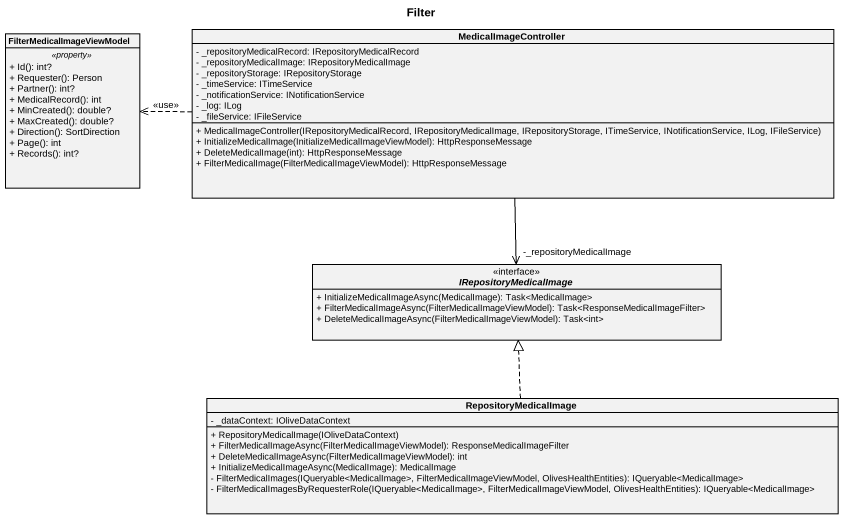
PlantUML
@startuml
title Filter
hide circle
hide empty members
skinparam classAttributeIconSize 0
class FilterMedicalImageViewModel {
  .. <<property>> ..
  + Id(): int?
  + Requester(): Person
  + Partner(): int?
  + MedicalRecord(): int
  + MinCreated(): double?
  + MaxCreated(): double?
  + Direction(): SortDirection
  + Page(): int
  + Records(): int?
}
class MedicalImageController {
  - _repositoryMedicalRecord: IRepositoryMedicalRecord
  - _repositoryMedicalImage: IRepositoryMedicalImage
  - _repositoryStorage: IRepositoryStorage
  - _timeService: ITimeService
  - _notificationService: INotificationService
  - _log: ILog
  - _fileService: IFileService
  + MedicalImageController(IRepositoryMedicalRecord, IRepositoryMedicalImage, IRepositoryStorage, ITimeService, INotificationService, ILog, IFileService)
  + InitializeMedicalImage(InitializeMedicalImageViewModel): HttpResponseMessage
  + DeleteMedicalImage(int): HttpResponseMessage
  + FilterMedicalImage(FilterMedicalImageViewModel): HttpResponseMessage
}
interface IRepositoryMedicalImage {
  + InitializeMedicalImageAsync(MedicalImage): Task<MedicalImage>
  + FilterMedicalImageAsync(FilterMedicalImageViewModel): Task<ResponseMedicalImageFilter>
  + DeleteMedicalImageAsync(FilterMedicalImageViewModel): Task<int>
}
class RepositoryMedicalImage {
  - _dataContext: IOliveDataContext
  + RepositoryMedicalImage(IOliveDataContext)
  + FilterMedicalImageAsync(FilterMedicalImageViewModel): ResponseMedicalImageFilter
  + DeleteMedicalImageAsync(FilterMedicalImageViewModel): int
  + InitializeMedicalImageAsync(MedicalImage): MedicalImage
  - FilterMedicalImages(IQueryable<MedicalImage>, FilterMedicalImageViewModel, OlivesHealthEntities): IQueryable<MedicalImage>
  - FilterMedicalImagesByRequesterRole(IQueryable<MedicalImage>, FilterMedicalImageViewModel, OlivesHealthEntities): IQueryable<MedicalImage>
}
MedicalImageController .left.> FilterMedicalImageViewModel : <<use>>
MedicalImageController --> "-_repositoryMedicalImage" IRepositoryMedicalImage
RepositoryMedicalImage .up.|> IRepositoryMedicalImage
@enduml
